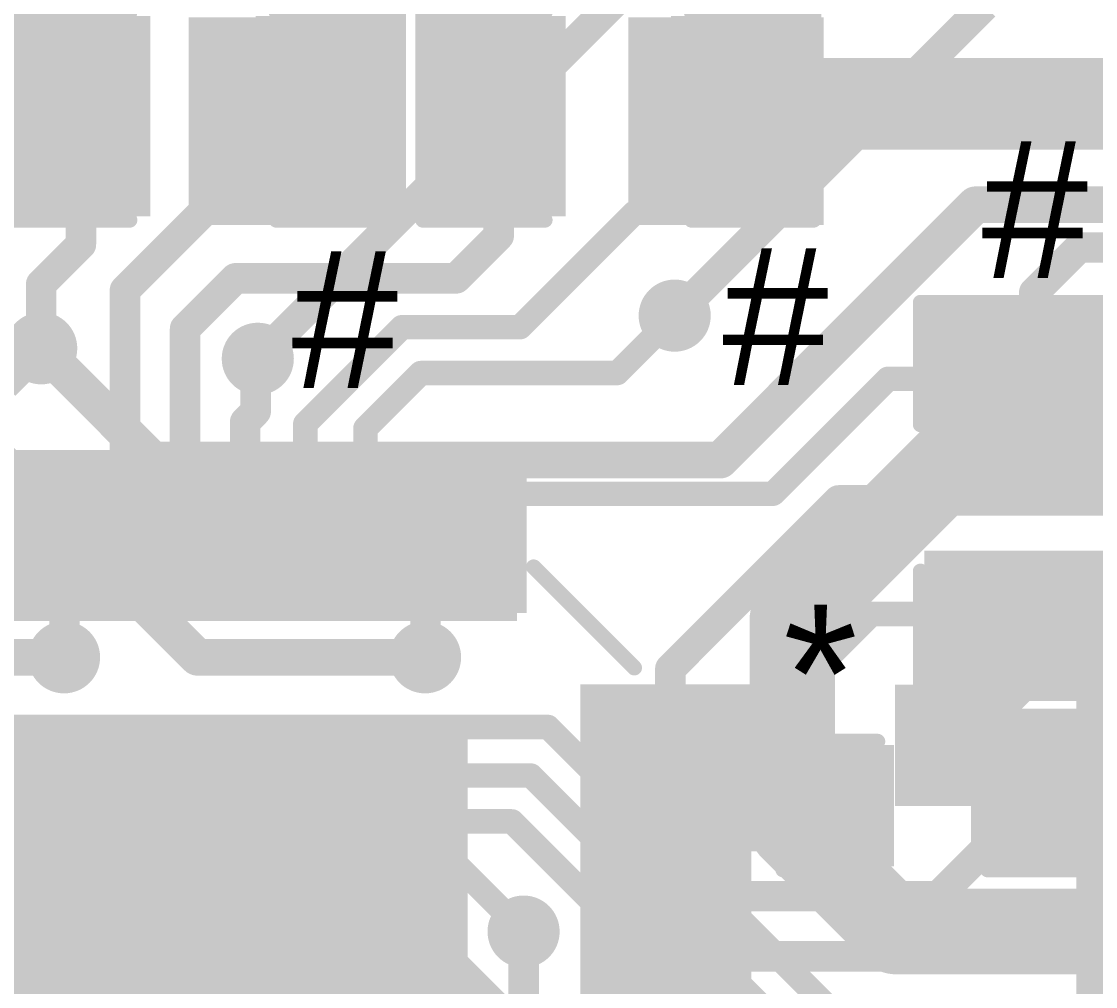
# Model space of a CAD drawing. Header units: millimetres. Extents: x -1.41 to 1.41, y -0.13 to 2.68.
# Drawn here: x 0.4605 to 0.8123, y 0.677 to 0.993 of the extents above; entities that cross this region are included whole.
import ezdxf

# ---------------------------------------------------------------- set-up
doc = ezdxf.new("R2010")
doc.units = ezdxf.units.MM
doc.header["$MEASUREMENT"] = 0
for name, color, linetype in [('BottomLayer', 5, 'Continuous'), ('BottomPaste', 16, 'Continuous'), ('BottomSolder', 6, 'Continuous'), ('Mechanical2', 216, 'Continuous'), ('TopLayer', 1, 'Continuous'), ('TopOverlay', 2, 'Continuous'), ('TopPaste', 8, 'Continuous'), ('TopSolder', 216, 'Continuous'), ('ViaHoleLayer', 16, 'Continuous')]:
    doc.layers.add(name, color=color, linetype=linetype)
doc.styles.add('Arial', font='', dxfattribs={"height": 0.2})
doc.styles.get('Arial').set_extended_font_data('Arial')

# ---------------------------------------------------------------- blocks, each defined once
blk = doc.blocks.new('16_SOIC_B_15')
at = {"layer": 'BottomLayer'}
blk.add_hatch(color=5, dxfattribs=at).paths.add_polyline_path([(0.1437008, -0.163189), (0.222441, -0.163189), (0.222441, -0.186811), (0.1437008, -0.186811)])
at = {"layer": 'BottomPaste'}
blk.add_hatch(color=16, dxfattribs=at).paths.add_polyline_path([(0.1437008, -0.163189), (0.222441, -0.163189), (0.222441, -0.186811), (0.1437008, -0.186811)])
at = {"layer": 'BottomSolder'}
for points in [[(-0.2264409, -0.159189), (-0.1397007, -0.159189), (-0.1397007, -0.190811), (-0.2264409, -0.190811)], [(0.1397008, -0.159189), (0.226441, -0.159189), (0.226441, -0.190811), (0.1397008, -0.190811)]]:
    blk.add_hatch(color=6, dxfattribs=at).paths.add_polyline_path(points)
blk = doc.blocks.new('CAP0805_59')
at = {"layer": 'TopLayer'}
for points in [[(-0.06, 0.03), (-0.02, 0.03), (-0.02, -0.03), (-0.06, -0.03)], [(0.02, 0.03), (0.06, 0.03), (0.06, -0.03), (0.02, -0.03)]]:
    blk.add_hatch(color=1, dxfattribs=at).paths.add_polyline_path(points)
at = {"layer": 'TopPaste'}
for points in [[(-0.06, 0.03), (-0.02, 0.03), (-0.02, -0.03), (-0.06, -0.03)], [(0.02, 0.03), (0.06, 0.03), (0.06, -0.03), (0.02, -0.03)]]:
    blk.add_hatch(color=8, dxfattribs=at).paths.add_polyline_path(points)
at = {"layer": 'TopSolder'}
for points in [[(-0.0627559, 0.0327559), (-0.0172441, 0.0327559), (-0.0172441, -0.0327559), (-0.0627559, -0.0327559)], [(0.0172441, 0.0327559), (0.0627559, 0.0327559), (0.0627559, -0.0327559), (0.0172441, -0.0327559)]]:
    blk.add_hatch(color=216, dxfattribs=at).paths.add_polyline_path(points)
at = {"layer": 'TopOverlay', "const_width": 0.005}
for points in [[(-0.064, -0.034), (-0.064, 0.034)], [(-0.064, 0.034), (-0.024, 0.034)], [(0.024, 0.034), (0.064, 0.034)], [(0.064, -0.034), (0.064, 0.034)], [(-0.064, -0.034), (-0.024, -0.034)], [(0.024, -0.034), (0.064, -0.034)]]:
    blk.add_lwpolyline(points, dxfattribs=at)
at = {"layer": 'TopOverlay', "const_width": 0.0025}
for points in [[(-0.06525, 0.034, 1), (-0.06275, 0.034, 1)], [(-0.06525, 0.034, 1), (-0.06275, 0.034, 1)], [(-0.02525, 0.034, 1), (-0.02275, 0.034, 1)], [(0.02275, 0.034, 1), (0.02525, 0.034, 1)], [(0.06275, 0.034, 1), (0.06525, 0.034, 1)], [(0.06275, 0.034, 1), (0.06525, 0.034, 1)], [(-0.06525, -0.034, 1), (-0.06275, -0.034, 1)], [(-0.06525, -0.034, 1), (-0.06275, -0.034, 1)], [(-0.02525, -0.034, 1), (-0.02275, -0.034, 1)], [(0.02275, -0.034, 1), (0.02525, -0.034, 1)], [(0.06275, -0.034, 1), (0.06525, -0.034, 1)], [(0.06275, -0.034, 1), (0.06525, -0.034, 1)]]:
    blk.add_lwpolyline(points, format="xyb", close=True, dxfattribs=at)
blk = doc.blocks.new('CAP0805_61')
at = {"layer": 'TopLayer'}
for points in [[(-0.06, 0.03), (-0.02, 0.03), (-0.02, -0.03), (-0.06, -0.03)], [(0.02, 0.03), (0.06, 0.03), (0.06, -0.03), (0.02, -0.03)]]:
    blk.add_hatch(color=1, dxfattribs=at).paths.add_polyline_path(points)
at = {"layer": 'TopPaste'}
for points in [[(-0.06, 0.03), (-0.02, 0.03), (-0.02, -0.03), (-0.06, -0.03)], [(0.02, 0.03), (0.06, 0.03), (0.06, -0.03), (0.02, -0.03)]]:
    blk.add_hatch(color=8, dxfattribs=at).paths.add_polyline_path(points)
at = {"layer": 'TopSolder'}
for points in [[(-0.0627559, 0.0327559), (-0.0172441, 0.0327559), (-0.0172441, -0.0327559), (-0.0627559, -0.0327559)], [(0.0172441, 0.0327559), (0.0627559, 0.0327559), (0.0627559, -0.0327559), (0.0172441, -0.0327559)]]:
    blk.add_hatch(color=216, dxfattribs=at).paths.add_polyline_path(points)
at = {"layer": 'TopOverlay', "const_width": 0.005}
for points in [[(-0.064, -0.034), (-0.064, 0.034)], [(-0.024, 0.034), (-0.064, 0.034)], [(0.064, 0.034), (0.024, 0.034)], [(0.064, -0.034), (0.064, 0.034)], [(-0.024, -0.034), (-0.064, -0.034)], [(0.064, -0.034), (0.024, -0.034)]]:
    blk.add_lwpolyline(points, dxfattribs=at)
at = {"layer": 'TopOverlay', "const_width": 0.0025}
for points in [[(-0.06525, 0.034, 1), (-0.06275, 0.034, 1)], [(-0.06525, 0.034, 1), (-0.06275, 0.034, 1)], [(-0.02525, 0.034, 1), (-0.02275, 0.034, 1)], [(0.02275, 0.034, 1), (0.02525, 0.034, 1)], [(0.06275, 0.034, 1), (0.06525, 0.034, 1)], [(0.06275, 0.034, 1), (0.06525, 0.034, 1)], [(-0.06525, -0.034, 1), (-0.06275, -0.034, 1)], [(-0.06525, -0.034, 1), (-0.06275, -0.034, 1)], [(-0.02525, -0.034, 1), (-0.02275, -0.034, 1)], [(0.02275, -0.034, 1), (0.02525, -0.034, 1)], [(0.06275, -0.034, 1), (0.06525, -0.034, 1)], [(0.06275, -0.034, 1), (0.06525, -0.034, 1)]]:
    blk.add_lwpolyline(points, format="xyb", close=True, dxfattribs=at)
blk = doc.blocks.new('CAP0805_62')
at = {"layer": 'TopLayer'}
for points in [[(-0.06, 0.03), (-0.02, 0.03), (-0.02, -0.03), (-0.06, -0.03)], [(0.02, 0.03), (0.06, 0.03), (0.06, -0.03), (0.02, -0.03)]]:
    blk.add_hatch(color=1, dxfattribs=at).paths.add_polyline_path(points)
at = {"layer": 'TopPaste'}
for points in [[(-0.06, 0.03), (-0.02, 0.03), (-0.02, -0.03), (-0.06, -0.03)], [(0.02, 0.03), (0.06, 0.03), (0.06, -0.03), (0.02, -0.03)]]:
    blk.add_hatch(color=8, dxfattribs=at).paths.add_polyline_path(points)
at = {"layer": 'TopSolder'}
for points in [[(-0.0627559, 0.0327559), (-0.0172441, 0.0327559), (-0.0172441, -0.0327559), (-0.0627559, -0.0327559)], [(0.0172441, 0.0327559), (0.0627559, 0.0327559), (0.0627559, -0.0327559), (0.0172441, -0.0327559)]]:
    blk.add_hatch(color=216, dxfattribs=at).paths.add_polyline_path(points)
at = {"layer": 'TopOverlay', "const_width": 0.005}
for points in [[(-0.064, 0.034), (-0.064, -0.034)], [(-0.024, 0.034), (-0.064, 0.034)], [(0.064, 0.034), (0.024, 0.034)], [(0.064, 0.034), (0.064, -0.034)], [(-0.024, -0.034), (-0.064, -0.034)], [(0.064, -0.034), (0.024, -0.034)]]:
    blk.add_lwpolyline(points, dxfattribs=at)
at = {"layer": 'TopOverlay', "const_width": 0.0025}
for points in [[(-0.06525, 0.034, 1), (-0.06275, 0.034, 1)], [(-0.06525, 0.034, 1), (-0.06275, 0.034, 1)], [(-0.02525, 0.034, 1), (-0.02275, 0.034, 1)], [(0.02275, 0.034, 1), (0.02525, 0.034, 1)], [(0.06275, 0.034, 1), (0.06525, 0.034, 1)], [(0.06275, 0.034, 1), (0.06525, 0.034, 1)], [(-0.06525, -0.034, 1), (-0.06275, -0.034, 1)], [(-0.06525, -0.034, 1), (-0.06275, -0.034, 1)], [(-0.02525, -0.034, 1), (-0.02275, -0.034, 1)], [(0.02275, -0.034, 1), (0.02525, -0.034, 1)], [(0.06275, -0.034, 1), (0.06525, -0.034, 1)], [(0.06275, -0.034, 1), (0.06525, -0.034, 1)]]:
    blk.add_lwpolyline(points, format="xyb", close=True, dxfattribs=at)
blk = doc.blocks.new('CAP_0603_63')
at = {"layer": 'TopLayer'}
for points in [[(-0.015, 0.0175), (-0.015, -0.0175), (-0.045, -0.0175), (-0.045, 0.0175)], [(0.045, 0.0175), (0.045, -0.0175), (0.015, -0.0175), (0.015, 0.0175)]]:
    blk.add_hatch(color=1, dxfattribs=at).paths.add_polyline_path(points)
at = {"layer": 'TopPaste'}
for points in [[(-0.015, 0.0175), (-0.015, -0.0175), (-0.045, -0.0175), (-0.045, 0.0175)], [(0.045, 0.0175), (0.045, -0.0175), (0.015, -0.0175), (0.015, 0.0175)]]:
    blk.add_hatch(color=8, dxfattribs=at).paths.add_polyline_path(points)
at = {"layer": 'TopSolder'}
for points in [[(-0.0126378, 0.0198622), (-0.0126378, -0.0198622), (-0.0473622, -0.0198622), (-0.0473622, 0.0198622)], [(0.0473622, 0.0198622), (0.0473622, -0.0198622), (0.0126378, -0.0198622), (0.0126378, 0.0198622)]]:
    blk.add_hatch(color=216, dxfattribs=at).paths.add_polyline_path(points)
at = {"layer": 'TopOverlay', "const_width": 0.005}
for points in [[(-0.049, 0.021), (-0.018, 0.021)], [(-0.049, -0.021), (-0.049, 0.021)], [(0.018, 0.021), (0.049, 0.021)], [(0.049, -0.021), (0.049, 0.021)], [(-0.049, -0.021), (-0.018, -0.021)], [(0.018, -0.021), (0.049, -0.021)]]:
    blk.add_lwpolyline(points, dxfattribs=at)
at = {"layer": 'TopOverlay', "const_width": 0.0025}
for points in [[(-0.05025, 0.021, 1), (-0.04775, 0.021, 1)], [(-0.05025, 0.021, 1), (-0.04775, 0.021, 1)], [(-0.01925, 0.021, 1), (-0.01675, 0.021, 1)], [(0.01675, 0.021, 1), (0.01925, 0.021, 1)], [(0.04775, 0.021, 1), (0.05025, 0.021, 1)], [(0.04775, 0.021, 1), (0.05025, 0.021, 1)], [(-0.05025, -0.021, 1), (-0.04775, -0.021, 1)], [(-0.05025, -0.021, 1), (-0.04775, -0.021, 1)], [(-0.01925, -0.021, 1), (-0.01675, -0.021, 1)], [(0.01675, -0.021, 1), (0.01925, -0.021, 1)], [(0.04775, -0.021, 1), (0.05025, -0.021, 1)], [(0.04775, -0.021, 1), (0.05025, -0.021, 1)]]:
    blk.add_lwpolyline(points, format="xyb", close=True, dxfattribs=at)
blk = doc.blocks.new('CAP_0603_B_74')
at = {"layer": 'BottomLayer'}
for points in [[(-0.045, -0.0175), (-0.045, 0.0175), (-0.015, 0.0175), (-0.015, -0.0175)], [(0.015, -0.0175), (0.015, 0.0175), (0.045, 0.0175), (0.045, -0.0175)]]:
    blk.add_hatch(color=5, dxfattribs=at).paths.add_polyline_path(points)
at = {"layer": 'BottomPaste'}
for points in [[(-0.045, -0.0175), (-0.045, 0.0175), (-0.015, 0.0175), (-0.015, -0.0175)], [(0.015, -0.0175), (0.015, 0.0175), (0.045, 0.0175), (0.045, -0.0175)]]:
    blk.add_hatch(color=16, dxfattribs=at).paths.add_polyline_path(points)
at = {"layer": 'BottomSolder'}
for points in [[(-0.0473622, -0.0198622), (-0.0473622, 0.0198622), (-0.0126378, 0.0198622), (-0.0126378, -0.0198622)], [(0.0126378, -0.0198622), (0.0126378, 0.0198622), (0.0473622, 0.0198622), (0.0473622, -0.0198622)]]:
    blk.add_hatch(color=6, dxfattribs=at).paths.add_polyline_path(points)
blk = doc.blocks.new('CAP_0603_91')
at = {"layer": 'TopLayer'}
for points in [[(-0.015, 0.0175), (-0.015, -0.0175), (-0.045, -0.0175), (-0.045, 0.0175)], [(0.045, 0.0175), (0.045, -0.0175), (0.015, -0.0175), (0.015, 0.0175)]]:
    blk.add_hatch(color=1, dxfattribs=at).paths.add_polyline_path(points)
at = {"layer": 'TopPaste'}
for points in [[(-0.015, 0.0175), (-0.015, -0.0175), (-0.045, -0.0175), (-0.045, 0.0175)], [(0.045, 0.0175), (0.045, -0.0175), (0.015, -0.0175), (0.015, 0.0175)]]:
    blk.add_hatch(color=8, dxfattribs=at).paths.add_polyline_path(points)
at = {"layer": 'TopSolder'}
for points in [[(-0.011, 0.0215), (-0.011, -0.0215), (-0.049, -0.0215), (-0.049, 0.0215)], [(0.049, 0.0215), (0.049, -0.0215), (0.011, -0.0215), (0.011, 0.0215)]]:
    blk.add_hatch(color=216, dxfattribs=at).paths.add_polyline_path(points)
at = {"layer": 'TopOverlay', "const_width": 0.005}
for points in [[(-0.049, 0.021), (-0.049, -0.021)], [(-0.049, 0.021), (-0.018, 0.021)], [(0.018, 0.021), (0.049, 0.021)], [(0.049, 0.021), (0.049, -0.021)], [(-0.049, -0.021), (-0.018, -0.021)], [(0.018, -0.021), (0.049, -0.021)]]:
    blk.add_lwpolyline(points, dxfattribs=at)
at = {"layer": 'TopOverlay', "const_width": 0.0025}
for points in [[(-0.05025, 0.021, 1), (-0.04775, 0.021, 1)], [(-0.05025, 0.021, 1), (-0.04775, 0.021, 1)], [(-0.01925, 0.021, 1), (-0.01675, 0.021, 1)], [(0.01675, 0.021, 1), (0.01925, 0.021, 1)], [(0.04775, 0.021, 1), (0.05025, 0.021, 1)], [(0.04775, 0.021, 1), (0.05025, 0.021, 1)], [(-0.05025, -0.021, 1), (-0.04775, -0.021, 1)], [(-0.05025, -0.021, 1), (-0.04775, -0.021, 1)], [(-0.01925, -0.021, 1), (-0.01675, -0.021, 1)], [(0.01675, -0.021, 1), (0.01925, -0.021, 1)], [(0.04775, -0.021, 1), (0.05025, -0.021, 1)], [(0.04775, -0.021, 1), (0.05025, -0.021, 1)]]:
    blk.add_lwpolyline(points, format="xyb", close=True, dxfattribs=at)
blk = doc.blocks.new('48_TQFP_EP__7X7__163')
at = {"layer": 'TopLayer'}
for points in [[(-0.0429134, 0.19133865), (-0.0429134, 0.14330715), (-0.0555118, 0.14330715), (-0.0555118, 0.19133865)], [(-0.02322839999999999, 0.19133865), (-0.02322840000000001, 0.14330715), (-0.03582680000000001, 0.14330715), (-0.03582679999999999, 0.19133865)], [(-0.003543299999999996, 0.19133865), (-0.003543300000000004, 0.14330715), (-0.01614170000000001, 0.14330715), (-0.01614169999999999, 0.19133865)], [(0.01614170000000001, 0.19133865), (0.01614169999999999, 0.14330715), (0.003543299999999996, 0.14330715), (0.003543300000000004, 0.19133865)], [(0.0358267, 0.19133865), (0.0358267, 0.14330715), (0.02322829999999999, 0.14330715), (0.02322830000000001, 0.19133865)], [(0.0555118, 0.19133865), (0.0555118, 0.14330715), (0.0429134, 0.14330715), (0.0429134, 0.19133865)], [(0.0751968, 0.19133865), (0.0751968, 0.14330715), (0.0625984, 0.14330715), (0.0625984, 0.19133865)], [(0.0948819, 0.19133865), (0.0948819, 0.14330715), (0.0822835, 0.14330715), (0.0822835, 0.19133865)], [(0.1145669, 0.19133865), (0.1145669, 0.14330715), (0.1019685, 0.14330715), (0.1019685, 0.19133865)], [(0.19133865, 0.1145669), (0.19133865, 0.1019685), (0.14330715, 0.1019685), (0.14330715, 0.1145669)], [(0.09842520000000002, 0.09842519999999998), (0.09842519999999998, -0.09842520000000002), (-0.09842520000000002, -0.09842519999999998), (-0.09842519999999998, 0.09842520000000002)], [(0.19133865, 0.0948819), (0.19133865, 0.0822835), (0.14330715, 0.0822835), (0.14330715, 0.0948819)], [(0.19133865, 0.0751969), (0.19133865, 0.0625985), (0.14330715, 0.0625985), (0.14330715, 0.0751969)], [(0.19133865, 0.0555118), (0.19133865, 0.0429134), (0.14330715, 0.0429134), (0.14330715, 0.0555118)], [(0.19133865, 0.03582679999999999), (0.19133865, 0.02322839999999999), (0.14330715, 0.02322840000000001), (0.14330715, 0.03582680000000001)]]:
    blk.add_hatch(color=1, dxfattribs=at).paths.add_polyline_path(points)
at = {"layer": 'TopPaste'}
for points in [[(-0.0429134, 0.19133865), (-0.0429134, 0.14330715), (-0.0555118, 0.14330715), (-0.0555118, 0.19133865)], [(-0.02322839999999999, 0.19133865), (-0.02322840000000001, 0.14330715), (-0.03582680000000001, 0.14330715), (-0.03582679999999999, 0.19133865)], [(-0.003543299999999996, 0.19133865), (-0.003543300000000004, 0.14330715), (-0.01614170000000001, 0.14330715), (-0.01614169999999999, 0.19133865)], [(0.01614170000000001, 0.19133865), (0.01614169999999999, 0.14330715), (0.003543299999999996, 0.14330715), (0.003543300000000004, 0.19133865)], [(0.0358267, 0.19133865), (0.0358267, 0.14330715), (0.02322829999999999, 0.14330715), (0.02322830000000001, 0.19133865)], [(0.0555118, 0.19133865), (0.0555118, 0.14330715), (0.0429134, 0.14330715), (0.0429134, 0.19133865)], [(0.0751968, 0.19133865), (0.0751968, 0.14330715), (0.0625984, 0.14330715), (0.0625984, 0.19133865)], [(0.0948819, 0.19133865), (0.0948819, 0.14330715), (0.0822835, 0.14330715), (0.0822835, 0.19133865)], [(0.1145669, 0.19133865), (0.1145669, 0.14330715), (0.1019685, 0.14330715), (0.1019685, 0.19133865)], [(0.19133865, 0.1145669), (0.19133865, 0.1019685), (0.14330715, 0.1019685), (0.14330715, 0.1145669)], [(0.09842520000000002, 0.09842519999999998), (0.09842519999999998, -0.09842520000000002), (-0.09842520000000002, -0.09842519999999998), (-0.09842519999999998, 0.09842520000000002)], [(0.19133865, 0.0948819), (0.19133865, 0.0822835), (0.14330715, 0.0822835), (0.14330715, 0.0948819)], [(0.19133865, 0.0751969), (0.19133865, 0.0625985), (0.14330715, 0.0625985), (0.14330715, 0.0751969)], [(0.19133865, 0.0555118), (0.19133865, 0.0429134), (0.14330715, 0.0429134), (0.14330715, 0.0555118)], [(0.19133865, 0.03582679999999999), (0.19133865, 0.02322839999999999), (0.14330715, 0.02322840000000001), (0.14330715, 0.03582680000000001)]]:
    blk.add_hatch(color=8, dxfattribs=at).paths.add_polyline_path(points)
at = {"layer": 'TopSolder'}
for points in [[(-0.03891339999999999, 0.19533865), (-0.03891340000000001, 0.13930715), (-0.0595118, 0.13930715), (-0.0595118, 0.19533865)], [(-0.01922839999999999, 0.19533865), (-0.01922840000000001, 0.13930715), (-0.0398268, 0.13930715), (-0.0398268, 0.19533865)], [(0.0004567000000000058, 0.19533865), (0.0004566999999999942, 0.13930715), (-0.02014170000000001, 0.13930715), (-0.0201417, 0.19533865)], [(0.02014170000000001, 0.19533865), (0.0201417, 0.13930715), (-0.0004567000000000058, 0.13930715), (-0.0004566999999999942, 0.19533865)], [(0.03982670000000001, 0.19533865), (0.03982669999999999, 0.13930715), (0.01922829999999999, 0.13930715), (0.01922830000000001, 0.19533865)], [(0.0595118, 0.19533865), (0.0595118, 0.13930715), (0.03891339999999999, 0.13930715), (0.03891340000000001, 0.19533865)], [(0.0791968, 0.19533865), (0.0791968, 0.13930715), (0.0585984, 0.13930715), (0.0585984, 0.19533865)], [(0.0988819, 0.19533865), (0.0988819, 0.13930715), (0.0782835, 0.13930715), (0.0782835, 0.19533865)], [(0.1185669, 0.19533865), (0.1185669, 0.13930715), (0.0979685, 0.13930715), (0.0979685, 0.19533865)], [(0.19533865, 0.1185669), (0.19533865, 0.0979685), (0.13930715, 0.0979685), (0.13930715, 0.1185669)], [(0.1024252, 0.1024252), (0.1024252, -0.1024252), (-0.1024252, -0.1024252), (-0.1024252, 0.1024252)], [(0.19533865, 0.0988819), (0.19533865, 0.0782835), (0.13930715, 0.0782835), (0.13930715, 0.0988819)], [(0.19533865, 0.0791969), (0.19533865, 0.0585985), (0.13930715, 0.0585985), (0.13930715, 0.0791969)], [(0.19533865, 0.0595118), (0.19533865, 0.03891339999999999), (0.13930715, 0.03891340000000001), (0.13930715, 0.0595118)], [(0.19533865, 0.0398268), (0.19533865, 0.01922839999999999), (0.13930715, 0.01922840000000001), (0.13930715, 0.0398268)], [(0.19533865, 0.0201417), (0.19533865, -0.0004567000000000058), (0.13930715, -0.0004566999999999942), (0.13930715, 0.02014170000000001)]]:
    blk.add_hatch(color=216, dxfattribs=at).paths.add_polyline_path(points)
at = {"layer": 'TopOverlay', "const_width": 0.005}
blk.add_lwpolyline([(0.124, 0.1570001), (0.157, 0.1240001)], dxfattribs=at)
at = {"layer": 'TopOverlay', "const_width": 0.0025}
for points in [[(0.12275, 0.1570001, 1), (0.12525, 0.1570001, 1)], [(0.15575, 0.1240001, 1), (0.15825, 0.1240001, 1)]]:
    blk.add_lwpolyline(points, format="xyb", close=True, dxfattribs=at)

msp = doc.modelspace()

# ---------------------------------------------------------------- hatches: boundary and pattern name
at = {"layer": 'BottomLayer'}
h = msp.add_hatch(color=5, dxfattribs=at)
edge = h.paths.add_edge_path()
edge.add_arc((0.6744934, 0.8966955), 0.011811, 0, 360)
h = msp.add_hatch(color=5, dxfattribs=at)
edge = h.paths.add_edge_path()
edge.add_arc((0.467, 0.886), 0.011811, 0, 360)
h = msp.add_hatch(color=5, dxfattribs=at)
edge = h.paths.add_edge_path()
edge.add_arc((0.5379388, 0.8825605), 0.011811, 0, 360)
h = msp.add_hatch(color=5, dxfattribs=at)
edge = h.paths.add_edge_path()
edge.add_arc((0.4744749, 0.784811), 0.011811, 0, 360)
h = msp.add_hatch(color=5, dxfattribs=at)
edge = h.paths.add_edge_path()
edge.add_arc((0.5927266, 0.784811), 0.011811, 0, 360)
for points in [[(0.806, 0.68), (0.857, 0.68), (0.857, 0.773), (0.806, 0.773)], [(0.9009999, 0.6699999), (0.9009999, 0.7079999), (0.8060001, 0.7079999), (0.8060001, 0.6699999)]]:
    msp.add_hatch(color=5, dxfattribs=at).paths.add_polyline_path(points)
h = msp.add_hatch(color=5, dxfattribs=at)
edge = h.paths.add_edge_path()
edge.add_arc((0.625, 0.695), 0.011811, 0, 360)
at = {"layer": 'BottomSolder'}
h = msp.add_hatch(color=6, dxfattribs=at)
edge = h.paths.add_edge_path()
edge.add_arc((0.6744934, 0.8966955), 0.0059055, 0, 360)
h = msp.add_hatch(color=6, dxfattribs=at)
edge = h.paths.add_edge_path()
edge.add_arc((0.467, 0.886), 0.0059055, 0, 360)
h = msp.add_hatch(color=6, dxfattribs=at)
edge = h.paths.add_edge_path()
edge.add_arc((0.5379388, 0.8825605), 0.0059055, 0, 360)
h = msp.add_hatch(color=6, dxfattribs=at)
edge = h.paths.add_edge_path()
edge.add_arc((0.4744749, 0.784811), 0.0059055, 0, 360)
h = msp.add_hatch(color=6, dxfattribs=at)
edge = h.paths.add_edge_path()
edge.add_arc((0.5927266, 0.784811), 0.0059055, 0, 360)
h = msp.add_hatch(color=6, dxfattribs=at)
edge = h.paths.add_edge_path()
edge.add_arc((0.625, 0.695), 0.0059055, 0, 360)
at = {"layer": 'TopLayer'}
for points in [[(0.5152852, 0.9263715), (0.5792852, 0.9263715), (0.5792852, 0.9943715), (0.5152852, 0.9943715)], [(0.6592852, 0.9263715), (0.7232852, 0.9263715), (0.7232852, 0.9943715), (0.6592852, 0.9943715)], [(0.6062852, 0.7993715), (0.626, 0.7993715), (0.626, 0.8493715), (0.6062852, 0.8493715)], [(0.774, 0.741), (0.8724142, 0.741), (0.8724142, 0.768), (0.774, 0.768)]]:
    msp.add_hatch(color=1, dxfattribs=at).paths.add_polyline_path(points)
h = msp.add_hatch(color=1, dxfattribs=at)
edge = h.paths.add_edge_path()
edge.add_arc((0.6744934, 0.8966955), 0.011811, 0, 360)
h = msp.add_hatch(color=1, dxfattribs=at)
edge = h.paths.add_edge_path()
edge.add_arc((0.467, 0.886), 0.011811, 0, 360)
h = msp.add_hatch(color=1, dxfattribs=at)
edge = h.paths.add_edge_path()
edge.add_arc((0.5379388, 0.8825605), 0.011811, 0, 360)
h = msp.add_hatch(color=1, dxfattribs=at)
edge = h.paths.add_edge_path()
edge.add_arc((0.4744749, 0.784811), 0.011811, 0, 360)
h = msp.add_hatch(color=1, dxfattribs=at)
edge = h.paths.add_edge_path()
edge.add_arc((0.5927266, 0.784811), 0.011811, 0, 360)
h = msp.add_hatch(color=1, dxfattribs=at)
edge = h.paths.add_edge_path()
edge.add_arc((0.625, 0.695), 0.011811, 0, 360)
at = {"layer": 'TopSolder'}
h = msp.add_hatch(color=216, dxfattribs=at)
edge = h.paths.add_edge_path()
edge.add_arc((0.6744934, 0.8966955), 0.0059055, 0, 360)
h = msp.add_hatch(color=216, dxfattribs=at)
edge = h.paths.add_edge_path()
edge.add_arc((0.467, 0.886), 0.0059055, 0, 360)
h = msp.add_hatch(color=216, dxfattribs=at)
edge = h.paths.add_edge_path()
edge.add_arc((0.5379388, 0.8825605), 0.0059055, 0, 360)
h = msp.add_hatch(color=216, dxfattribs=at)
edge = h.paths.add_edge_path()
edge.add_arc((0.4744749, 0.784811), 0.0059055, 0, 360)
h = msp.add_hatch(color=216, dxfattribs=at)
edge = h.paths.add_edge_path()
edge.add_arc((0.5927266, 0.784811), 0.0059055, 0, 360)
h = msp.add_hatch(color=216, dxfattribs=at)
edge = h.paths.add_edge_path()
edge.add_arc((0.625, 0.695), 0.0059055, 0, 360)
at = {"layer": 'ViaHoleLayer'}
h = msp.add_hatch(color=16, dxfattribs=at)
edge = h.paths.add_edge_path()
edge.add_arc((0.6744934, 0.8966955), 0.0059055, 0, 360)
h = msp.add_hatch(color=16, dxfattribs=at)
edge = h.paths.add_edge_path()
edge.add_arc((0.467, 0.886), 0.0059055, 0, 360)
h = msp.add_hatch(color=16, dxfattribs=at)
edge = h.paths.add_edge_path()
edge.add_arc((0.5379388, 0.8825605), 0.0059055, 0, 360)
h = msp.add_hatch(color=16, dxfattribs=at)
edge = h.paths.add_edge_path()
edge.add_arc((0.4744749, 0.784811), 0.0059055, 0, 360)
h = msp.add_hatch(color=16, dxfattribs=at)
edge = h.paths.add_edge_path()
edge.add_arc((0.5927266, 0.784811), 0.0059055, 0, 360)
h = msp.add_hatch(color=16, dxfattribs=at)
edge = h.paths.add_edge_path()
edge.add_arc((0.625, 0.695), 0.0059055, 0, 360)

# ---------------------------------------------------------------- linework, layer by layer
at = {"layer": 'BottomLayer'}
for points, const_width in [([(0.5379388, 0.8825605), (0.724, 1.0686217)], 0.01), ([(0.436, 0.958), (0.5, 1.022)], 0.012), ([(0.6744934, 0.8966955), (0.776, 0.9982021)], 0.01), ([(0.6893715, 0.8493715), (0.773, 0.933)], 0.012), ([(0.773, 0.933), (1.004783, 0.933)], 0.012), ([(0.467, 0.886), (0.5036285, 0.8493715)], 0.012), ([(0.436, 0.867), (0.518189, 0.784811)], 0.012), ([(0.713, 0.797), (0.77, 0.854)], 0.028), ([(0.77, 0.854), (1.244, 0.854)], 0.028), ([(0.5036285, 0.8493715), (0.6893715, 0.8493715)], 0.012), ([(0.764, 0.765), (0.796811, 0.797811)], 0.03), ([(0.796811, 0.797811), (1.266, 0.797811)], 0.03), ([(0.713, 0.729), (0.713, 0.797)], 0.028), ([(0.425189, 0.784811), (0.4744749, 0.784811)], 0.012), ([(0.518189, 0.784811), (0.5927266, 0.784811)], 0.012), ([(0.764, 0.756), (0.764, 0.765)], 0.03), ([(0.0812852, 0.762), (0.6330001, 0.762)], 0.008), ([(0.6330001, 0.762), (0.7500001, 0.645)], 0.008), ([(0.1040863, 0.7460863), (0.6273865, 0.7460863)], 0.008), ([(0.6273865, 0.7460863), (0.7784728, 0.595)], 0.008), ([(0.713, 0.729), (0.747, 0.695)], 0.028), ([(0.1270863, 0.7310863), (0.6211733, 0.7310863)], 0.008), ([(0.6211733, 0.7310863), (0.805387, 0.5468726)], 0.008), ([(0.1490864, 0.7160863), (0.6039137, 0.7160863)], 0.008), ([(0.6039137, 0.7160863), (0.625, 0.695)], 0.008), ([(0.747, 0.695), (0.839, 0.695)], 0.028), ([(0.4859291, 0.695), (0.5842551, 0.695)], 0.02), ([(0.5842551, 0.695), (0.718, 0.5612551)], 0.02)]:
    msp.add_lwpolyline(points, dxfattribs=dict(at, const_width=const_width))
for points, const_width in [([(0.77, 0.933, 1), (0.776, 0.933, 1)], 0.006), ([(0.77, 0.933, 1), (0.776, 0.933, 1)], 0.006), ([(0.6719934, 0.8966955, 1), (0.6769934, 0.8966955, 1)], 0.005), ([(0.464, 0.886, 1), (0.47, 0.886, 1)], 0.006), ([(0.5354388, 0.8825605, 1), (0.5404388, 0.8825605, 1)], 0.005), ([(0.763, 0.854, 1), (0.777, 0.854, 1)], 0.014), ([(0.763, 0.854, 1), (0.777, 0.854, 1)], 0.014), ([(0.5006285, 0.8493715, 1), (0.5066285, 0.8493715, 1)], 0.006), ([(0.5006285, 0.8493715, 1), (0.5066285, 0.8493715, 1)], 0.006), ([(0.6863715, 0.8493715, 1), (0.6923715, 0.8493715, 1)], 0.006), ([(0.6863715, 0.8493715, 1), (0.6923715, 0.8493715, 1)], 0.006), ([(0.789311, 0.797811, 1), (0.804311, 0.797811, 1)], 0.015), ([(0.789311, 0.797811, 1), (0.804311, 0.797811, 1)], 0.015), ([(0.706, 0.797, 1), (0.72, 0.797, 1)], 0.014), ([(0.706, 0.797, 1), (0.72, 0.797, 1)], 0.014), ([(0.4714749, 0.784811, 1), (0.4774749, 0.784811, 1)], 0.006), ([(0.515189, 0.784811, 1), (0.521189, 0.784811, 1)], 0.006), ([(0.515189, 0.784811, 1), (0.521189, 0.784811, 1)], 0.006), ([(0.5897266, 0.784811, 1), (0.5957266, 0.784811, 1)], 0.006), ([(0.7565, 0.765, 1), (0.7715, 0.765, 1)], 0.015), ([(0.7565, 0.765, 1), (0.7715, 0.765, 1)], 0.015), ([(0.7565, 0.756, 1), (0.7715, 0.756, 1)], 0.015), ([(0.6310001, 0.762, 1), (0.6350001, 0.762, 1)], 0.004), ([(0.6310001, 0.762, 1), (0.6350001, 0.762, 1)], 0.004), ([(0.6253865, 0.7460863, 1), (0.6293865, 0.7460863, 1)], 0.004), ([(0.6253865, 0.7460863, 1), (0.6293865, 0.7460863, 1)], 0.004), ([(0.706, 0.729, 1), (0.72, 0.729, 1)], 0.014), ([(0.706, 0.729, 1), (0.72, 0.729, 1)], 0.014), ([(0.6191733, 0.7310863, 1), (0.6231733, 0.7310863, 1)], 0.004), ([(0.6191733, 0.7310863, 1), (0.6231733, 0.7310863, 1)], 0.004), ([(0.6019137, 0.7160863, 1), (0.6059137, 0.7160863, 1)], 0.004), ([(0.6019137, 0.7160863, 1), (0.6059137, 0.7160863, 1)], 0.004), ([(0.74, 0.695, 1), (0.754, 0.695, 1)], 0.014), ([(0.74, 0.695, 1), (0.754, 0.695, 1)], 0.014), ([(0.4809291, 0.695, 1), (0.4909291, 0.695, 1)], 0.01), ([(0.5792551, 0.695, 1), (0.5892551, 0.695, 1)], 0.01), ([(0.5792551, 0.695, 1), (0.5892551, 0.695, 1)], 0.01), ([(0.623, 0.695, 1), (0.627, 0.695, 1)], 0.004)]:
    msp.add_lwpolyline(points, format="xyb", close=True, dxfattribs=dict(at, const_width=const_width))
at = {"layer": 'Mechanical2', "const_width": 0.015}
msp.add_lwpolyline([(1.3976378, 1.279528, 1), (-1.3976378, 1.279528, 1)], format="xyb", close=True, dxfattribs=at)
at = {"layer": 'TopLayer'}
for points, const_width in [([(0.6168579, 0.9228579), (0.6168579, 0.9779442)], 0.01), ([(0.7, 0.966), (1.157, 0.966)], 0.03), ([(0.696, 0.962), (0.7, 0.966)], 0.022), ([(0.48, 0.92), (0.48, 0.962)], 0.01), ([(0.6912852, 0.9583715), (0.6912852, 0.9603715)], 0.008), ([(0.6632852, 0.9303715), (0.6912852, 0.9583715)], 0.008), ([(0.6982852, 0.9423715), (0.6982852, 0.9513715)], 0.008), ([(0.4944427, 0.9050338), (0.5202852, 0.9308763)], 0.01), ([(0.5202852, 0.9313715), (0.522864, 0.9339503)], 0.01), ([(0.5202852, 0.9308763), (0.5202852, 0.9313715)], 0.01), ([(0.522864, 0.9339503), (0.554864, 0.9339503)], 0.01), ([(0.6238127, 0.892899), (0.6612852, 0.9303715)], 0.008), ([(0.6612852, 0.9303715), (0.6632852, 0.9303715)], 0.008), ([(0.602899, 0.908899), (0.6168579, 0.9228579)], 0.01), ([(0.467, 0.907), (0.48, 0.92)], 0.01), ([(0.7922783, 0.9043137), (0.8069646, 0.919)], 0.01), ([(0.8069646, 0.919), (1.1846285, 0.919)], 0.01), ([(0.467, 0.886), (0.467, 0.907)], 0.01), ([(0.5141278, 0.8924233), (0.5306035, 0.908899)], 0.01), ([(0.5306035, 0.908899), (0.602899, 0.908899)], 0.01), ([(0.4944427, 0.8246944), (0.4944427, 0.9050338)], 0.01), ([(0.7922783, 0.8782783), (0.7922783, 0.9043137)], 0.01), ([(0.6556969, 0.877899), (0.6744934, 0.8966955)], 0.008), ([(0.5141278, 0.8246945), (0.5141278, 0.8924233)], 0.01), ([(0.5534978, 0.861269), (0.5851278, 0.892899)], 0.008), ([(0.5851278, 0.892899), (0.6238127, 0.892899)], 0.008), ([(0.455, 0.874), (0.467, 0.886)], 0.01), ([(0.5372483, 0.88187), (0.5379388, 0.8825605)], 0.01), ([(0.5372483, 0.8653346), (0.5372483, 0.88187)], 0.01), ([(0.5731828, 0.8597408), (0.591341, 0.877899)], 0.008), ([(0.591341, 0.877899), (0.6556969, 0.877899)], 0.008), ([(0.7067116, 0.8383715), (0.7443401, 0.876)], 0.008), ([(0.7443401, 0.876), (0.791, 0.876)], 0.008), ([(0.791, 0.877), (0.7922783, 0.8782783)], 0.008), ([(0.5338127, 0.861899), (0.5372483, 0.8653346)], 0.01), ([(0.5338127, 0.8246944), (0.5338127, 0.861899)], 0.01), ([(0.5534978, 0.8246944), (0.5534978, 0.861269)], 0.008), ([(0.5731828, 0.8246944), (0.5731828, 0.8597408)], 0.008), ([(0.6125529, 0.8360723), (0.6148521, 0.8383715)], 0.008), ([(0.6148521, 0.8383715), (0.7067116, 0.8383715)], 0.008), ([(0.6730805, 0.7810805), (0.7281808, 0.8361808)], 0.01), ([(0.7281808, 0.8361808), (1.0941808, 0.8361808)], 0.01), ([(0.4744749, 0.8244117), (0.4746162, 0.8242704)], 0.01), ([(0.4746162, 0.7849523), (0.4746162, 0.8242704)], 0.01), ([(0.5141277, 0.8246944), (0.5141278, 0.8246945)], 0.01), ([(0.5928679, 0.784811), (0.5928679, 0.8246944)], 0.01), ([(0.737, 0.797), (0.739, 0.799)], 0.008), ([(0.739, 0.799), (0.789, 0.799)], 0.008), ([(0.789, 0.799), (0.792, 0.799)], 0.008), ([(0.7046239, 0.7646239), (0.737, 0.797)], 0.008), ([(0.789, 0.797), (0.805, 0.797)], 0.01), ([(0.789, 0.796), (0.79, 0.796)], 0.008), ([(0.4744749, 0.784811), (0.4746162, 0.7849523)], 0.01), ([(0.6730805, 0.7669384), (0.6730805, 0.7810805)], 0.01), ([(0.6716081, 0.7656392), (0.6717813, 0.7656392)], 0.01), ([(0.6717813, 0.7656392), (0.6730805, 0.7669384)], 0.01), ([(0.7046239, 0.7529397), (0.7046239, 0.7646239)], 0.008), ([(0.6999376, 0.7482534), (0.7046239, 0.7529397)], 0.008), ([(0.6716081, 0.7459542), (0.6739073, 0.7482534)], 0.008), ([(0.6739073, 0.7482534), (0.6999376, 0.7482534)], 0.008), ([(0.7879624, 0.7387691), (0.7943932, 0.7451999)], 0.01), ([(0.7607774, 0.7065841), (0.7811933, 0.727)], 0.01), ([(0.7811933, 0.727), (0.789, 0.727)], 0.01), ([(0.6716081, 0.7262692), (0.7319625, 0.7262692)], 0.01), ([(0.7780764, 0.7237691), (0.780614, 0.7263067)], 0.01), ([(0.780614, 0.7263067), (0.792, 0.7263067)], 0.01), ([(0.6716081, 0.7065841), (0.7607774, 0.7065841)], 0.01), ([(0.8038128, 0.6868991), (0.8217852, 0.7048715)], 0.01), ([(0.625, 0.5891597), (0.625, 0.695)], 0.01), ([(0.6716081, 0.6868991), (0.8038128, 0.6868991)], 0.01)]:
    msp.add_lwpolyline(points, dxfattribs=dict(at, const_width=const_width))
for points, const_width in [([(0.6143579, 0.9779442, 1), (0.6193579, 0.9779442, 1)], 0.005), ([(0.6925, 0.966, 1), (0.7075, 0.966, 1)], 0.015), ([(0.6945, 0.966, 1), (0.7055, 0.966, 1)], 0.011), ([(0.6905, 0.962, 1), (0.7015, 0.962, 1)], 0.011), ([(0.4775, 0.962, 1), (0.4825, 0.962, 1)], 0.005), ([(0.6892852, 0.9603715, 1), (0.6932852, 0.9603715, 1)], 0.004), ([(0.6892852, 0.9583715, 1), (0.6932852, 0.9583715, 1)], 0.004), ([(0.6892852, 0.9583715, 1), (0.6932852, 0.9583715, 1)], 0.004), ([(0.6962852, 0.9513715, 1), (0.7002852, 0.9513715, 1)], 0.004), ([(0.6962852, 0.9423715, 1), (0.7002852, 0.9423715, 1)], 0.004), ([(0.5177852, 0.9313715, 1), (0.5227852, 0.9313715, 1)], 0.005), ([(0.5177852, 0.9313715, 1), (0.5227852, 0.9313715, 1)], 0.005), ([(0.5177852, 0.9308763, 1), (0.5227852, 0.9308763, 1)], 0.005), ([(0.5177852, 0.9308763, 1), (0.5227852, 0.9308763, 1)], 0.005), ([(0.520364, 0.9339503, 1), (0.525364, 0.9339503, 1)], 0.005), ([(0.520364, 0.9339503, 1), (0.525364, 0.9339503, 1)], 0.005), ([(0.552364, 0.9339503, 1), (0.557364, 0.9339503, 1)], 0.005), ([(0.6592852, 0.9303715, 1), (0.6632852, 0.9303715, 1)], 0.004), ([(0.6592852, 0.9303715, 1), (0.6632852, 0.9303715, 1)], 0.004), ([(0.6612852, 0.9303715, 1), (0.6652852, 0.9303715, 1)], 0.004), ([(0.6612852, 0.9303715, 1), (0.6652852, 0.9303715, 1)], 0.004), ([(0.6143579, 0.9228579, 1), (0.6193579, 0.9228579, 1)], 0.005), ([(0.6143579, 0.9228579, 1), (0.6193579, 0.9228579, 1)], 0.005), ([(0.4775, 0.92, 1), (0.4825, 0.92, 1)], 0.005), ([(0.4775, 0.92, 1), (0.4825, 0.92, 1)], 0.005), ([(0.8044646, 0.919, 1), (0.8094646, 0.919, 1)], 0.005), ([(0.8044646, 0.919, 1), (0.8094646, 0.919, 1)], 0.005), ([(0.4645, 0.907, 1), (0.4695, 0.907, 1)], 0.005), ([(0.4645, 0.907, 1), (0.4695, 0.907, 1)], 0.005), ([(0.5281035, 0.908899, 1), (0.5331035, 0.908899, 1)], 0.005), ([(0.5281035, 0.908899, 1), (0.5331035, 0.908899, 1)], 0.005), ([(0.600399, 0.908899, 1), (0.605399, 0.908899, 1)], 0.005), ([(0.600399, 0.908899, 1), (0.605399, 0.908899, 1)], 0.005), ([(0.4919427, 0.9050338, 1), (0.4969427, 0.9050338, 1)], 0.005), ([(0.4919427, 0.9050338, 1), (0.4969427, 0.9050338, 1)], 0.005), ([(0.7897783, 0.9043137, 1), (0.7947783, 0.9043137, 1)], 0.005), ([(0.7897783, 0.9043137, 1), (0.7947783, 0.9043137, 1)], 0.005), ([(0.6724934, 0.8966955, 1), (0.6764934, 0.8966955, 1)], 0.004), ([(0.5116278, 0.8924233, 1), (0.5166278, 0.8924233, 1)], 0.005), ([(0.5116278, 0.8924233, 1), (0.5166278, 0.8924233, 1)], 0.005), ([(0.5831278, 0.892899, 1), (0.5871278, 0.892899, 1)], 0.004), ([(0.5831278, 0.892899, 1), (0.5871278, 0.892899, 1)], 0.004), ([(0.6218127, 0.892899, 1), (0.6258127, 0.892899, 1)], 0.004), ([(0.6218127, 0.892899, 1), (0.6258127, 0.892899, 1)], 0.004), ([(0.4645, 0.886, 1), (0.4695, 0.886, 1)], 0.005), ([(0.4645, 0.886, 1), (0.4695, 0.886, 1)], 0.005), ([(0.5347483, 0.88187, 1), (0.5397483, 0.88187, 1)], 0.005), ([(0.5347483, 0.88187, 1), (0.5397483, 0.88187, 1)], 0.005), ([(0.5354388, 0.8825605, 1), (0.5404388, 0.8825605, 1)], 0.005), ([(0.7897783, 0.8782783, 1), (0.7947783, 0.8782783, 1)], 0.005), ([(0.589341, 0.877899, 1), (0.593341, 0.877899, 1)], 0.004), ([(0.589341, 0.877899, 1), (0.593341, 0.877899, 1)], 0.004), ([(0.6536969, 0.877899, 1), (0.6576969, 0.877899, 1)], 0.004), ([(0.6536969, 0.877899, 1), (0.6576969, 0.877899, 1)], 0.004), ([(0.7423401, 0.876, 1), (0.7463401, 0.876, 1)], 0.004), ([(0.7423401, 0.876, 1), (0.7463401, 0.876, 1)], 0.004), ([(0.789, 0.877, 1), (0.793, 0.877, 1)], 0.004), ([(0.789, 0.876, 1), (0.793, 0.876, 1)], 0.004), ([(0.7902783, 0.8782783, 1), (0.7942783, 0.8782783, 1)], 0.004), ([(0.5347483, 0.8653346, 1), (0.5397483, 0.8653346, 1)], 0.005), ([(0.5347483, 0.8653346, 1), (0.5397483, 0.8653346, 1)], 0.005), ([(0.5313127, 0.861899, 1), (0.5363127, 0.861899, 1)], 0.005), ([(0.5313127, 0.861899, 1), (0.5363127, 0.861899, 1)], 0.005), ([(0.5514978, 0.861269, 1), (0.5554978, 0.861269, 1)], 0.004), ([(0.5514978, 0.861269, 1), (0.5554978, 0.861269, 1)], 0.004), ([(0.5711828, 0.8597408, 1), (0.5751828, 0.8597408, 1)], 0.004), ([(0.5711828, 0.8597408, 1), (0.5751828, 0.8597408, 1)], 0.004), ([(0.6128521, 0.8383715, 1), (0.6168521, 0.8383715, 1)], 0.004), ([(0.6128521, 0.8383715, 1), (0.6168521, 0.8383715, 1)], 0.004), ([(0.7047116, 0.8383715, 1), (0.7087116, 0.8383715, 1)], 0.004), ([(0.7047116, 0.8383715, 1), (0.7087116, 0.8383715, 1)], 0.004), ([(0.7256808, 0.8361808, 1), (0.7306808, 0.8361808, 1)], 0.005), ([(0.7256808, 0.8361808, 1), (0.7306808, 0.8361808, 1)], 0.005), ([(0.6105529, 0.8360723, 1), (0.6145529, 0.8360723, 1)], 0.004), ([(0.4719749, 0.8244117, 1), (0.4769749, 0.8244117, 1)], 0.005), ([(0.4721162, 0.8242704, 1), (0.4771162, 0.8242704, 1)], 0.005), ([(0.4721162, 0.8242704, 1), (0.4771162, 0.8242704, 1)], 0.005), ([(0.4919427, 0.8246944, 1), (0.4969427, 0.8246944, 1)], 0.005), ([(0.5116277, 0.8246944, 1), (0.5166277, 0.8246944, 1)], 0.005), ([(0.5116278, 0.8246945, 1), (0.5166278, 0.8246945, 1)], 0.005), ([(0.5116278, 0.8246945, 1), (0.5166278, 0.8246945, 1)], 0.005), ([(0.5313127, 0.8246944, 1), (0.5363127, 0.8246944, 1)], 0.005), ([(0.5514978, 0.8246944, 1), (0.5554978, 0.8246944, 1)], 0.004), ([(0.5711828, 0.8246944, 1), (0.5751828, 0.8246944, 1)], 0.004), ([(0.5903679, 0.8246944, 1), (0.5953679, 0.8246944, 1)], 0.005), ([(0.737, 0.799, 1), (0.741, 0.799, 1)], 0.004), ([(0.737, 0.799, 1), (0.741, 0.799, 1)], 0.004), ([(0.787, 0.799, 1), (0.791, 0.799, 1)], 0.004), ([(0.787, 0.799, 1), (0.791, 0.799, 1)], 0.004), ([(0.79, 0.799, 1), (0.794, 0.799, 1)], 0.004), ([(0.735, 0.797, 1), (0.739, 0.797, 1)], 0.004), ([(0.735, 0.797, 1), (0.739, 0.797, 1)], 0.004), ([(0.7865, 0.797, 1), (0.7915, 0.797, 1)], 0.005), ([(0.787, 0.796, 1), (0.791, 0.796, 1)], 0.004), ([(0.788, 0.796, 1), (0.792, 0.796, 1)], 0.004), ([(0.8025, 0.797, 1), (0.8075, 0.797, 1)], 0.005), ([(0.4719749, 0.784811, 1), (0.4769749, 0.784811, 1)], 0.005), ([(0.4721162, 0.7849523, 1), (0.4771162, 0.7849523, 1)], 0.005), ([(0.4721162, 0.7849523, 1), (0.4771162, 0.7849523, 1)], 0.005), ([(0.5903679, 0.784811, 1), (0.5953679, 0.784811, 1)], 0.005), ([(0.6705805, 0.7810805, 1), (0.6755805, 0.7810805, 1)], 0.005), ([(0.6705805, 0.7810805, 1), (0.6755805, 0.7810805, 1)], 0.005), ([(0.6691081, 0.7656392, 1), (0.6741081, 0.7656392, 1)], 0.005), ([(0.6692813, 0.7656392, 1), (0.6742813, 0.7656392, 1)], 0.005), ([(0.6692813, 0.7656392, 1), (0.6742813, 0.7656392, 1)], 0.005), ([(0.6705805, 0.7669384, 1), (0.6755805, 0.7669384, 1)], 0.005), ([(0.6705805, 0.7669384, 1), (0.6755805, 0.7669384, 1)], 0.005), ([(0.7026239, 0.7646239, 1), (0.7066239, 0.7646239, 1)], 0.004), ([(0.7026239, 0.7646239, 1), (0.7066239, 0.7646239, 1)], 0.004), ([(0.7026239, 0.7529397, 1), (0.7066239, 0.7529397, 1)], 0.004), ([(0.7026239, 0.7529397, 1), (0.7066239, 0.7529397, 1)], 0.004), ([(0.6696081, 0.7459542, 1), (0.6736081, 0.7459542, 1)], 0.004), ([(0.6719073, 0.7482534, 1), (0.6759073, 0.7482534, 1)], 0.004), ([(0.6719073, 0.7482534, 1), (0.6759073, 0.7482534, 1)], 0.004), ([(0.6979376, 0.7482534, 1), (0.7019376, 0.7482534, 1)], 0.004), ([(0.6979376, 0.7482534, 1), (0.7019376, 0.7482534, 1)], 0.004), ([(0.7918932, 0.7451999, 1), (0.7968932, 0.7451999, 1)], 0.005), ([(0.7854624, 0.7387691, 1), (0.7904624, 0.7387691, 1)], 0.005), ([(0.7786933, 0.727, 1), (0.7836933, 0.727, 1)], 0.005), ([(0.7786933, 0.727, 1), (0.7836933, 0.727, 1)], 0.005), ([(0.7865, 0.727, 1), (0.7915, 0.727, 1)], 0.005), ([(0.6691081, 0.7262692, 1), (0.6741081, 0.7262692, 1)], 0.005), ([(0.7294625, 0.7262692, 1), (0.7344625, 0.7262692, 1)], 0.005), ([(0.7755764, 0.7237691, 1), (0.7805764, 0.7237691, 1)], 0.005), ([(0.778114, 0.7263067, 1), (0.783114, 0.7263067, 1)], 0.005), ([(0.778114, 0.7263067, 1), (0.783114, 0.7263067, 1)], 0.005), ([(0.7895, 0.7263067, 1), (0.7945, 0.7263067, 1)], 0.005), ([(0.6691081, 0.7065841, 1), (0.6741081, 0.7065841, 1)], 0.005), ([(0.7582774, 0.7065841, 1), (0.7632774, 0.7065841, 1)], 0.005), ([(0.7582774, 0.7065841, 1), (0.7632774, 0.7065841, 1)], 0.005), ([(0.6225, 0.695, 1), (0.6275, 0.695, 1)], 0.005), ([(0.6691081, 0.6868991, 1), (0.6741081, 0.6868991, 1)], 0.005), ([(0.8013128, 0.6868991, 1), (0.8063128, 0.6868991, 1)], 0.005), ([(0.8013128, 0.6868991, 1), (0.8063128, 0.6868991, 1)], 0.005)]:
    msp.add_lwpolyline(points, format="xyb", close=True, dxfattribs=dict(at, const_width=const_width))

# ---------------------------------------------------------------- block references
for name, p in [('CAP0805_59', (0.52, 0.962)), ('48_TQFP_EP__7X7__163', (0.5042852, 0.6573715)), ('CAP_0603_63', (0.7589624, 0.7362691))]:
    msp.add_blockref(name, p)
for name, p, rotation in [('CAP0805_62', (0.656, 0.962), 180), ('CAP0805_61', (0.789, 0.837), 270), ('CAP_0603_B_74', (0.794, 0.756), 180), ('CAP_0603_91', (0.8342852, 0.6873715), 90), ('16_SOIC_B_15', (0.669, 0.52), 180)]:
    msp.add_blockref(name, p, dxfattribs=dict(rotation=rotation))

# ---------------------------------------------------------------- texts
at = {"layer": 'TopOverlay', "style": 'Arial'}
for s, p in [('#', (0.775, 0.909)), ('#', (0.69, 0.874)), ('#', (0.549, 0.873)), ('*', (0.71, 0.757))]:
    msp.add_text(s, height=0.045, rotation=360, dxfattribs=at).set_placement(p)

doc.saveas('drawing.dxf')
